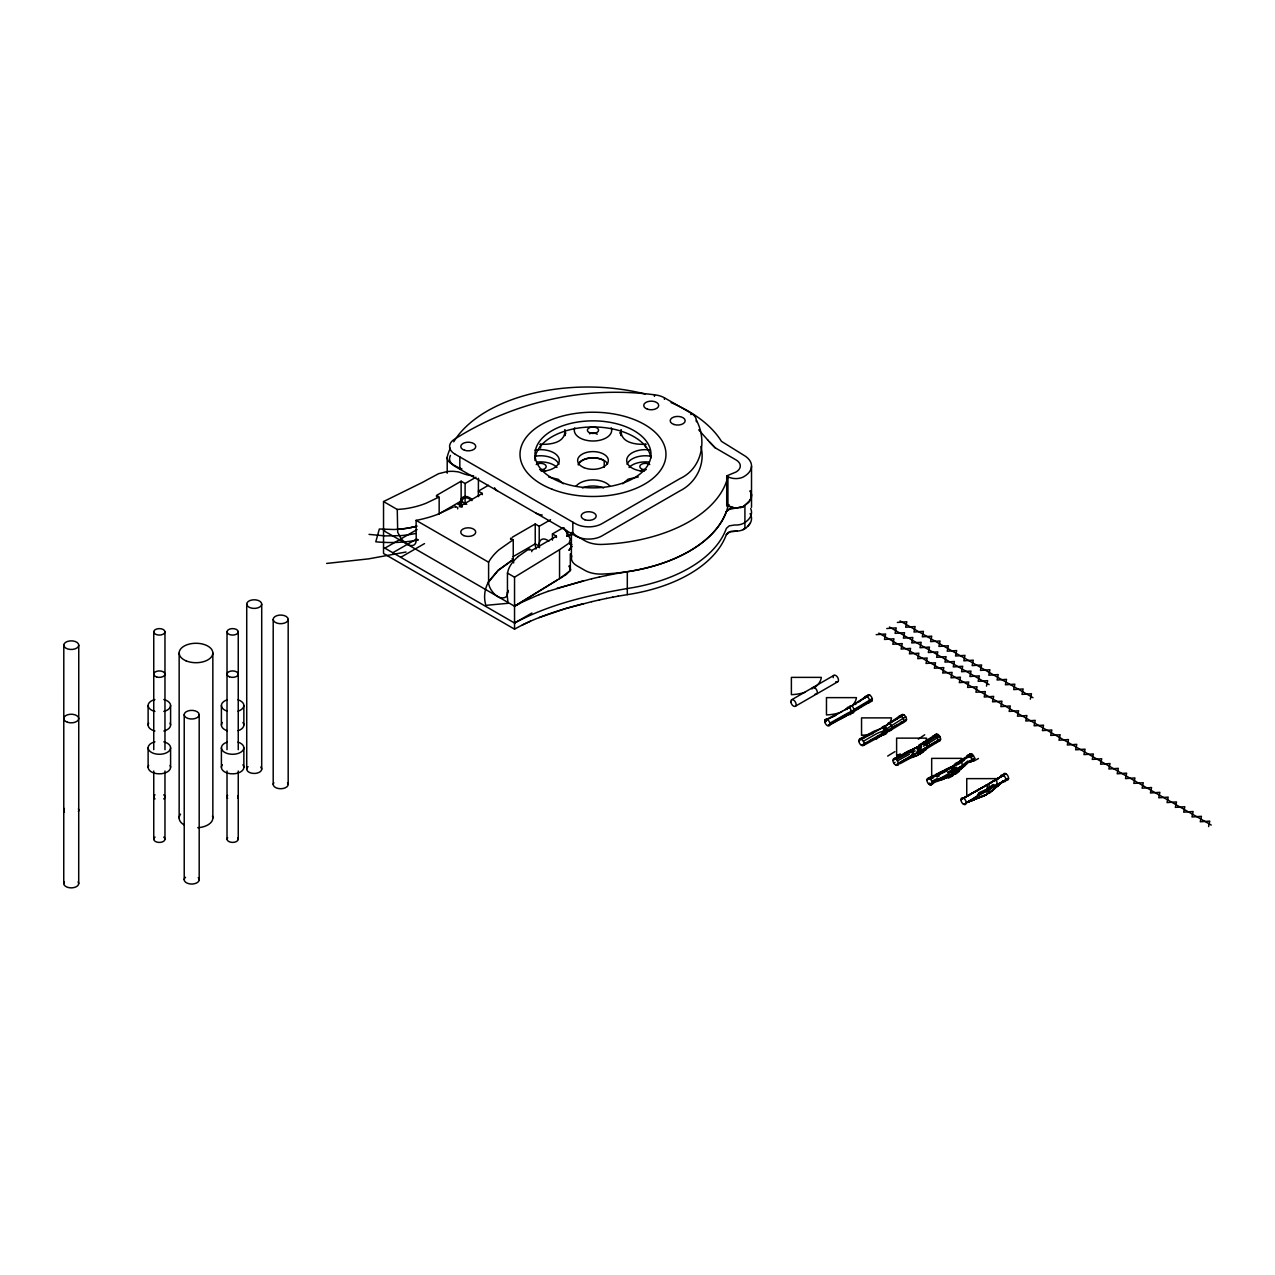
<?xml version="1.0" encoding="UTF-8"?>
<svg xmlns="http://www.w3.org/2000/svg" width="1275" height="1275" viewBox="0 0 1275 1275"><rect width="100%" height="100%" fill="white"/><g stroke="black" fill="none" stroke-linecap="round" stroke-linejoin="round"><path stroke-width="1.5" d="M583.647 603.633C559.868 609.785 536.074 617.084 514.542 629.149L383.536 553.509L383.536 501.553L397.258 509.474L397.704 532.265L401.195 538.911L406.916 544.09A14.822 8.558 60 0 0 410.582 545.493L411.921 545.557A11.029 6.375 60 0 0 416.224 540.297L416.112 520.359L419.204 519.754A89.393 51.622 0 0 0 437.516 514.399L453.247 507.131M488.484 582.006A11.029 6.375 60 0 0 492.676 591.998L494.015 593.608A14.822 8.558 60 0 0 497.712 596.493C500.645 598.836 508.231 598.692 507.45 592.955L507.45 573.097L508.422 569.574A63.623 36.736 0 0 1 518.351 556.474M883.4 734.639L883.734 726.941L900.134 715.673M917.665 755.135L918.335 746.56L923.785 742.353A2.072 1.195 60 0 1 924.056 742.162L936.057 734.273M564.937 429.787A28.066 16.208 0 0 0 564.921 430.201C565.574 442.983 550.051 444.704 540.6 444.258A28.066 16.208 0 0 0 539.867 444.258M921.554 744.026C917.538 743.739 921.713 764.426 919.562 748.298M917.267 747.883L919.068 745.668L918.59 747.788M869.502 701.075A3.745 2.167 60 0 0 872.339 699.752L870.825 700.533M921.506 745.763C920.215 749.748 915.323 745.508 919.578 746.895M953.843 766.753C957.684 785.99 947.229 762.992 959.167 762.099M564.921 430.201L564.921 435.556L565.415 433.309M918 754.975L924.997 749.477A96.087 75.671 34.7 0 1 934.623 742.56L938.735 740.122M564.952 435.476L565.558 432.878M571.471 544.696L570.961 545.764M569.303 566.212L570.515 570.084L566.371 574.419L514.542 606.231L383.536 530.591L384.763 530.049A28.369 16.384 0 0 1 383.536 530.591M507.45 592.955L508.103 590.357A60.658 35.015 0 0 0 507.179 594.979L508.024 603.298L485.839 605.354L485.456 603.792A87.497 50.522 0 0 1 489.409 580.237M986.499 686.125L987.631 680.659L978.18 681.328L979.327 675.862L969.877 676.531L971.008 671.064L961.573 671.718L962.705 666.267L953.254 666.921L954.385 661.47L944.95 662.123L946.082 656.673L936.631 657.326L937.778 651.876L928.327 652.529L929.459 647.078L920.008 647.732L921.156 642.281L911.705 642.935L912.836 637.484L903.385 638.137L904.533 632.687L895.082 633.34L896.213 627.89L886.778 628.543M1030.328 699.194L1031.459 693.743L1022.008 694.397L1023.156 688.946L1013.705 689.6L1014.836 684.149L1005.401 684.803L1006.533 679.352L997.082 680.005L998.213 674.555L988.778 675.208L989.91 669.758L980.459 670.411L981.607 664.96L972.156 665.614L973.287 660.163L963.836 660.817L964.984 655.366L955.533 656.019L956.664 650.569L947.213 651.222L948.361 645.772L938.91 646.425L940.042 640.958L930.607 641.628L931.738 636.161L922.287 636.831L923.435 631.364L913.984 632.033L915.115 626.567L905.664 627.236L906.812 621.77L897.361 622.439M1208.604 826.582L1209.736 821.116L1200.285 821.785L1201.433 816.319L1191.982 816.972L1193.113 811.522L1183.678 812.175L1184.81 806.724L1175.359 807.378L1176.506 801.927L1167.055 802.581L1168.187 797.13L1158.736 797.783L1159.883 792.333L1150.433 792.986L1151.564 787.536L1142.113 788.189L1143.261 782.738L1133.81 783.392L1134.941 777.941L1125.506 778.595L1126.638 773.144L1117.187 773.798L1118.318 768.347L1108.883 769L1110.015 763.55L1100.564 764.203L1101.712 758.752L1092.261 759.406L1093.392 753.955L1083.941 754.609L1085.089 749.158L1075.638 749.812L1076.769 744.345L1067.318 745.014L1068.466 739.548L1059.015 740.217L1060.147 734.751L1050.712 735.42L1051.843 729.953L1042.392 730.623L1043.54 725.156L1034.089 725.81L1035.22 720.359L1025.769 721.012L1026.917 715.562L1017.466 716.215L1018.597 710.765L1009.147 711.418L1010.294 705.967L1000.843 706.621L1001.975 701.17L992.524 701.824L993.671 696.373L984.22 697.027L985.352 691.576L975.917 692.229L977.048 686.779L967.597 687.432L968.745 681.982L959.294 682.635L960.426 677.184L950.975 677.838L952.122 672.387L942.671 673.041L943.803 667.59L934.352 668.243L935.499 662.793L926.048 663.446L927.18 657.996L917.729 658.649L918.877 653.183L909.426 653.852L910.557 648.385L901.122 649.055L902.254 643.588L892.803 644.258L893.95 638.791L884.499 639.46L885.631 633.994L876.18 634.663M570.308 553.812L570.355 570.531L559.55 578.722L559.55 549.684L569.112 543.134L570.308 539.293A63.367 36.593 0 0 0 569.463 537.476L564.729 529.125A17.834 10.296 0 0 1 564.124 527.866M750.385 500.023L751.485 494.828L750.114 490.7A26.201 15.125 0 0 1 750.385 500.023L743.612 506.478L735.532 508.231L743.118 506.733L748.76 502.366L751.198 497.999L750.64 491.704M618.024 573.272L627.3 571.726A136.297 78.683 0 0 0 726.367 511.61L730.495 508.598L735.755 508.231L726.718 505.506L726.718 475.862L735.914 472.069A14.965 8.638 0 0 0 735.914 459.845L714.94 447.668L707.944 440.178M618.024 596.19L627.3 594.644A136.297 78.683 0 0 0 726.367 534.528L730.495 531.516L737.046 531.117A11.284 6.518 0 0 0 743.118 529.651L745.763 527.993A26.201 15.125 0 0 0 748.09 526.017L750.385 522.941A26.201 15.125 0 0 0 750.114 513.618M937.922 734.48L935.436 735.914A96.071 20.671 -21 0 0 924.997 742.321L925.124 742.385A1.944 1.132 60 0 1 925.825 743.07L925.937 743.245A2.072 1.195 60 0 1 926.224 743.771L926.463 744.472A7.411 4.287 60 0 1 926.463 749.031L926.24 749.429A2.152 1.243 60 0 1 925.857 749.668L923.355 751.533M923.53 742.767L923.594 742.656A7.411 4.287 60 0 0 923.212 743.962M726.352 511.594L728.089 509.665A8.08 4.67 0 0 1 729.826 508.821L735.022 508.215M726.352 534.528L728.089 532.599A8.08 4.67 0 0 1 729.826 531.739L737.046 531.117M510.606 539.452L510.606 538.209L513.251 539.739L513.251 559.597L498.158 570.355L488.596 582.069L488.596 562.211L489.648 560.426A89.393 51.622 0 0 1 498.923 549.844L513.124 539.819M750.385 522.941L748.09 526.017M622.71 483.783L628.161 479.145L638.297 476.946M489.648 580.284L498.158 570.355L511.418 560.681M993.082 784.476L987.599 788.715M961.111 761.605L964.378 758.641M948.202 772.22L956.362 767.215M997.146 779.678L1000.62 776.794A24.926 12.511 -5.8 0 1 1001.544 776.204L1003.074 775.152A30.329 2.231 -27 0 1 1003.537 774.881M965 765.637L961.477 768.442A2.136 1.243 60.1 0 1 961.254 768.65L953.254 774.77L953.668 766.849M1003.855 781.145L1003.234 781.352A37.644 25.197 9.6 0 0 1001.704 782.404L990.707 791.823A33.469 22.392 9.6 0 1 988.683 793.353L988.348 793.385M989.209 792.986L997.672 785.83A60.626 39.27 7 0 1 1003.282 781.368M995.918 787.408L997.608 785.83A57.758 38.282 8.5 0 1 1003.393 781.463A57.917 38.409 8.5 0 0 997.831 785.942M997.13 786.197L988.173 793.48M959.039 769.048L952.776 773.813M960.617 767.566L961.557 766.705M925.172 742.735L926.288 741.763M992.556 790.516L995.106 788.205L992.141 790.883M956.648 770.594L952.776 773.335M518.272 556.442L528.392 549.35M963.039 765.414L964.059 764.554M889.631 730.081L887.687 731.722A37.246 29.325 34.7 0 1 879.24 736.583M992.619 790.404L988.635 793.385M961.222 760.075L953.27 766.339L965.143 757.477M926.463 749.031L925.793 749.557A1.912 1.1 60 0 1 924.55 749.094M958.72 770.658L961.509 768.411A6.965 4.016 60 0 0 962.258 765.685A6.965 4.016 60 0 0 961.493 762.099L964.474 760.043M925.044 741.572L927.913 739.436M959.358 763.024C956.027 766.514 954.385 764.984 951.357 766.96M960.123 762.434L966.864 757.796M966.864 763.948L954.082 774.292M855.174 704.533L856.083 703.88M922.494 743.357L924.184 742.13A1.912 1.1 60 0 1 924.773 742.209L923.084 743.612A58.634 12.623 -21 0 1 921.793 744.472L920.757 745.142A22.886 4.925 -21 0 1 919.657 745.795L919.084 746.13M858.808 701.887L859.717 701.234M961.509 762.099L958.72 764.107M745.763 527.993L743.118 529.651M928.248 747.708L937.125 742.305M959.932 761.573L960.697 761.032A77.552 16.687 -21 0 1 969.112 755.613L971.343 754.37M860.625 700.597L861.549 699.959M990.261 792.333L988.667 793.321L989.225 783.472M854.138 704.262L867.159 695.783M857.453 709.059L858.41 708.406M861.278 706.446L862.235 705.792M965.446 757.86L967.04 756.84M928.694 739.978L929.969 739.149M852.337 705.473L853.246 704.868M514.542 629.149L514.542 577.192L559.55 549.684M884.563 726.463L885.966 725.618A33.564 7.236 -21 0 0 886.842 725.077L902.333 715.673M862.49 699.337L863.43 698.732M853.166 711.944L854.585 710.972M883.145 727.276L884.228 726.654M889.631 723.26L893.058 721.124M926.335 742.751L938.257 735.404M925.825 743.07L923.674 744.425M893.966 728.28L905.059 721.475M893.297 728.694L888.787 731.499M994.962 780.125L1001.003 776.379M994.564 780.38L975.71 791.52M848.369 707.896L869.343 695.273M865.103 703.912L866.076 703.306M921.108 753.158L920.056 753.78M969.207 762.354L972.458 760.442M897.457 724.646L896.707 725.108A99.864 78.652 34.7 0 0 890.285 729.523M969.622 762.434L971.534 761.303M885.057 733.683L886.157 733.045M914.366 751.389L915.195 750.895M988.189 788.38L997.225 784.252A98.414 56.817 -60 0 0 1002.628 781.639L1003.313 781.208M913.952 751.644L911.928 752.856M928.248 743.421L939.771 736.424M895.576 719.61L897.058 718.733M967.597 755.613L970.849 753.716M893.775 720.678L895.225 719.817M903.624 760.33L910.557 756.298A69.185 39.939 -60 0 1 912.31 755.406L915.753 753.732A54.889 31.7 -60 0 0 918.064 752.537L920.709 750.991A54.889 31.7 -60 0 0 923.036 749.525L930.272 744.871M967.438 756.043L970.753 754.099M998.166 778.531L996.46 779.551M998.596 778.276L1001.497 776.077M902.939 760.745L900.214 762.354M1000.907 776.889L1003.457 775.375A30.887 1.897 -27.5 0 1 1003.935 775.104L1004.429 774.817M864.562 698.047L865.693 697.377M969.622 756.776L972.363 755.183M997.974 778.308L993.815 780.778L1005.768 774.053M962.242 798.915L960.92 799.712M992.97 781.272L991.233 782.356M997.544 778.563L988.46 784.125L992.54 781.527M895.974 719.371L897.457 718.494M884.818 729.985L883.989 730.447M917.825 755.071L910.509 757.956M953.445 765.765L952.537 766.275A58.475 23.938 -12 0 0 956.409 763.661M969.207 756.378L971.948 754.784M954.577 766.801L952.584 767.948L953.078 767.183M930.256 783.44L928.917 784.205M996.731 779.073L999.791 777.272M964.856 803.664L963.454 804.222M1003.17 781.368L1004.015 781.049M870.347 700.82L853.326 711.02M881.232 728.392L882.985 727.372L880.005 729.013M917.665 749.397L919.052 748.6M929.666 783.137L928.503 783.822M969.701 761.43L971.183 760.569M951.612 774.021L945.397 776.714M935.993 781.782L952.664 775.104M953.812 774.451L952.09 775.439M999.759 777.272L1001.178 776.427M825.196 720.758L826.025 720.279M825.977 721.347L824.989 721.921M884.898 726.272L885.057 726.176A2.247 1.291 60 0 1 886.635 728.918L886.635 732.758A2.247 1.291 60 0 1 885.806 733.89A2.247 1.291 60 0 1 884.181 732.886M934.432 735.675L936.567 734.432M918.223 754.832L919.323 754.194M951.692 767.247L939.946 772.363M952.999 774.435L942.783 778.882M952.058 775.455L953.397 774.69L952.09 774.961M962.418 798.819L962.577 798.724A24.926 12.511 -5.8 0 1 963.549 798.166L965.908 796.859M987.631 788.731L978.068 795.249A97.585 56.339 -60 0 1 972.156 799.234L968.044 801.704M986.675 794.341L973.718 799.648A60.626 39.286 7 0 0 966.243 802.756L966.099 802.692M986.866 794.405L987.36 784.539M845.755 709.41L846.935 708.725A2.996 1.721 60 0 1 849.038 707.498L850.218 706.828M845.915 709.314L847.54 708.374M851.525 706.063L850.552 706.637M824.782 721.905A3.745 2.167 60 0 1 828.033 720.024A3.745 2.167 60 0 1 829.212 725.826A3.745 2.167 60 0 1 824.782 721.905L826.136 721.252M828.686 724.869L828.352 725.061M848.704 714.51L848.034 714.893M845.644 716.231L852.337 712.406M853.644 711.657L872.212 700.501M897.807 718.287L898.955 717.634M858.856 740.775L882.077 727.882A2.247 1.291 60 0 1 883.575 726.862A2.247 1.291 60 0 1 885.296 729.332L885.312 733.523A2.247 1.291 60 0 1 883.001 733.826M904.565 717.474L905.728 716.789M900.453 722.877L901.521 722.256M917.936 746.799L916.613 747.564L917.41 746.608M896.07 764.745L896.899 764.251M900.07 763.693L909.489 758.545M926.861 780.045L928.853 778.882M967.199 756.744L968.363 756.075M931.196 778.945L933.81 777.447M930.017 778.228L932.168 776.985A77.552 16.687 -21 0 1 942.783 771.375L952.441 766.323M952.664 767.423L935.993 775.614M951.612 774.499L938.878 779.503M989.209 783.488L990.261 782.914M987.264 794.006L986.372 794.692L987.137 794.118M557.43 579.95L514.542 606.231L522.288 602.071M824.813 720.232L839.285 712.852M827.682 719.339L844.767 709.968M849.979 711.848L852.178 710.589M853.485 709.824L871.877 698.891M831.332 723.339L829.34 724.487M849.979 712.932L852.497 711.482M830.216 724.742L846.393 715.833M900.628 715.387L901.967 714.622M883.224 727.228L883.479 727.085A2.247 1.291 60 0 1 885.057 726.176M904.23 717.65L888.787 727.419A37.15 30.17 49.8 0 1 886.715 729.029L885.647 729.491M864.052 745.158L876.929 738.177M883.639 734.496L884.563 733.97M893.711 758.721L906.286 752.409M895.225 758.306L897.377 757.063M894.428 759.581L893.265 760.251M933.922 736.775L932.615 737.524A3.745 2.167 60 0 1 935.26 735.994L935.436 735.914A3.745 2.167 60 0 1 937.922 740.584A3.745 2.167 60 0 1 935.26 742.114L936.073 741.636M917.602 746.991L918.414 746.512L913.139 748.887M916.534 747.612L917.108 747.278A22.886 4.925 -21 0 1 915.785 748.011L914.51 748.68A58.634 12.623 -21 0 1 912.741 749.588L910.509 750.72A94.414 20.304 -21 0 0 898.301 757.382L895.735 758.816M896.915 759.278L908.9 752.744M895.034 762.322L893.711 763.087M939.388 739.739L940.217 739.261M928.503 778.164L931.786 776.284M929.427 777.957L932.838 776.013M929.858 778.324L931.451 777.559M930.607 778.643L933.38 777.049M930.113 784.89L933.38 783.025M930.527 784.986L933.81 783.105M952.505 775.2L953.19 765.908M963.884 797.783L964.697 797.305M1003.712 774.786L1002.23 775.837M964.107 798.102L965.589 797.242M1000.62 777.001A3.745 2.167 60 0 1 1003.329 775.296L1003.457 775.184M986.069 785.512L966.02 796.54A30.329 2.231 -27 0 0 965.51 796.827L965.35 796.923M987.424 788.811L986.515 789.337M1007.378 778.993L1008.557 778.308L965.908 802.963M437.293 494.971L461.136 481.201L465.104 483.496L475.957 477.233M438.058 514.399L461.136 501.075L466.746 504.31M488.468 485.281L478.332 491.146L482.301 493.425L482.301 494.668M461.789 501.457L457.55 503.896L462.188 506.573M384.907 548.138L417.116 529.539M459.223 506.749L482.301 493.425M392.843 552.712L416.829 538.879M400.78 557.303L424.527 543.596M512.168 537.317L535.229 523.993L539.213 526.288L550.529 519.738M513.124 556.617L535.229 543.851L539.213 546.146A9.355 5.403 60 0 0 539.341 547.708M552.442 540.138L552.442 533.922L563.263 527.675M532.567 549.987L556.41 536.217L556.41 537.46M383.536 547.389L514.542 623.029L531.866 613.036M791.6 699.8L833.946 675.352M795.345 706.27L837.691 681.822M847.222 708.565L846.935 709.569M829.866 723.148L848.831 712.518M872.339 699.672L829.993 724.12L830.981 723.562M852.513 712.311L850.983 713.187M859.621 739.07L860.944 738.305M861.438 738.018L873.439 731.483A49.55 42.298 61.1 0 1 875.399 730.671L880.483 728.79M899.688 717.203L900.851 716.518M902.174 715.769L903.847 714.797M864.147 737.715L865.645 736.854M863.382 741.237L876.929 733.492A54.666 45.422 74.9 0 1 878.81 732.695L881.583 731.579M861.502 745.365L906.493 719.387A3.745 2.167 60 0 0 904.007 714.908A3.745 2.167 60 0 0 901.218 715.944M916.358 747.708L909.059 751.198M918.908 747.278L916.374 748.728M897.425 760.872L909.489 754.258M919.227 748.505L921.108 747.421M898.381 763.406L899.385 762.832M898.222 763.502L940.567 739.054A3.745 2.167 60 0 0 937.81 734.416A3.745 2.167 60 0 0 935.276 736.281M898.747 764.458L897.425 765.223A3.745 2.167 60 0 1 893.01 761.271A3.745 2.167 60 0 1 896.277 759.438A3.745 2.167 60 0 1 897.425 765.223M938.113 741.731L939.771 740.775M971.693 754.163L971.853 754.067A3.745 2.167 60 0 1 974.498 758.45A3.745 2.167 60 0 1 972.188 760.346M930.224 779.041A3.745 2.167 60 0 1 931.372 784.826A3.745 2.167 60 0 1 926.957 780.858A3.745 2.167 60 0 1 930.224 779.041L930.272 778.834M951.724 766.737L952.505 774.722M952.425 768.044L953.509 767.423M934.32 781.862L940.807 778.117M952.425 771.407L953.413 770.833M954.162 770.403L965.255 763.996M973.16 759.422L974.004 758.944M932.168 783.105L974.514 758.657M965.526 797.018L968.57 795.297M966.418 796.779L986.037 785.304L984.906 785.974M986.292 785.161L987.934 784.396M1006.724 779.376L1005.449 779.965M849.166 713.41L831.985 722.957L833.005 722.511M906.318 719.482L906.493 719.387A3.745 2.167 60 0 1 904.023 721.012M894.907 759.294L896.277 758.529M972.698 760.633L972.108 760.649M967.374 795.982L970.418 794.245M1005.194 773.925L1004.19 774.499L1006.102 773.845M967.39 802.087L966.323 802.82A57.917 38.266 8.7 0 1 973.861 799.935A57.758 38.138 8.7 0 0 967.55 802.326M866.697 696.803L867.048 696.835A3.745 2.167 60 0 1 869.662 695.066L869.885 695.194M848.114 708.039L849.038 707.498A2.996 1.721 60 0 1 851.158 711.163L851.158 713.092A2.996 1.721 60 0 1 848.465 713.888M866.41 736.424L867.94 735.548M969.829 794.612L983.742 786.675M1006.23 779.663L1005.337 780.3M864.896 743.405L866.41 742.544M930.973 744.472L934.448 742.528M971.024 793.863L976.172 790.93M980.061 788.779L972.299 793.13M993.528 781.24L996.046 779.79A6.343 3.682 60 0 1 997.13 784.189M986.276 789.48L978.642 792.811M992.651 781.75L990.771 782.802M846.393 709.028L844.401 710.159M1005.911 779.838L1003.712 781.065M438.393 497.377L426.105 503.227A63.623 36.736 0 0 1 403.378 508.964L397.258 509.474M827.013 719.722L828.352 718.988M926.463 744.472L923.355 746.178M969.797 801.082L986.388 794.548L981.925 796.684M986.117 794.835L986.212 794.787A33.469 22.392 9.6 0 1 983.726 796.03L974.275 799.441M881.583 735.659L878.794 737.189M950.959 767.183L935.499 774.578M896.978 758.131L898.445 757.334M873.471 732.456L874.283 732.009M913.697 750.194L911.274 751.485M514.542 623.029C549.398 604.238 588.54 595.218 627.3 588.524A136.297 78.683 0 0 0 726.367 528.408L729.204 525.874L734.575 524.997A11.284 6.518 0 0 0 744.919 522.463A26.201 15.125 0 0 0 750.64 508.502M845.405 716.391L842.361 717.968M875.096 731.579L876.754 730.702M904.389 753.222L907.88 751.421M842.313 711.322L840.305 712.342M866.904 736.265L867.717 735.85M963.565 798.182L965.749 797.146A30.887 1.897 -27.5 0 1 966.402 796.779M829.372 718.447L830.423 717.937M939.755 774.308L947.277 770.706M834.025 721.985L836.113 720.981M841.325 718.478L839.237 719.482M909.649 750.561L911.768 749.541M837.149 720.471L838.201 719.977M383.536 501.553L422.774 482.237A201.673 116.439 0 0 0 426.806 480.006L438.584 473.694L447.254 471.543A24.926 14.392 0 0 1 453.98 471.368L457.693 471.798A11.491 6.63 0 0 1 459.494 472.244L462.65 473.408A25.277 14.599 0 0 0 473.662 475.83M522.224 602.103L539.197 594.612M522.224 625.021L530.432 621.18M831.475 717.427L833.627 716.423M869.359 735.053L870.203 734.671M834.727 715.928L835.81 715.434M969.175 801.337L967.964 801.879A37.644 25.197 9.6 0 0 967.374 802.166M939.101 780.587L947.277 777.256M932.137 777.256L933.539 776.682M902.302 755.485L903.114 755.151M734.719 508.199L726.718 505.506L729.029 504.565M571.025 534.655L567.088 536.153L571.025 534.655C572.523 537.397 570.706 533.348 571.025 535.707M871.941 733.922L872.817 733.555M936.185 780.539L938.209 779.758M911.928 757.493L915.195 756.25A43.748 35.286 72 0 0 917.729 755.278M981.32 796.939L977.399 798.214M539.038 594.676L548.107 591.297M539.038 617.594L565.925 608.462L591.855 601.641M879.288 736.583L877.12 737.38A96.725 76.197 34.7 0 0 870.283 740.456M939.277 778.754L940.631 778.276M973.606 799.648L974.817 799.09M974.227 799.409L975.471 798.867M547.915 591.377L583.647 580.715M974.929 799.218L976.825 798.548M941.301 778.053L944.249 777.097M976.204 798.772L977.495 798.357M556.92 588.333L591.855 578.707M417.148 526.065L415.299 526.559A63.081 36.417 0 0 1 413.419 527.005A61.806 35.684 0 0 1 411.522 527.436A60.26 34.792 0 0 1 403.362 528.774L397.258 529.332M406.056 552.011L368.666 558.864L326.639 563.438M591.632 578.77L599.537 576.969M591.632 601.688L599.537 599.887M411.522 527.436L415.299 526.559A64.467 37.214 0 0 0 416.224 526.32M599.346 577.017L606.549 575.487M599.346 599.935L606.549 598.405M418.057 539.851L416.112 540.217M606.39 575.519L612.781 574.244M606.39 598.437L612.781 597.162M612.669 574.276L618.104 573.256M612.669 597.194L618.104 596.174M646.122 444.258A28.066 16.208 0 0 0 645.389 444.258C635.938 444.72 620.399 442.967 621.068 430.201A28.066 16.208 0 0 0 621.053 429.787M455.334 454.33L575.471 523.69A18.711 10.806 0 0 0 601.928 523.69L679.989 478.603C702.015 468.451 707.322 440.385 696.373 420.192A18.711 10.806 0 0 0 690.923 413.084L664.45 397.816A18.711 10.806 0 0 0 654.457 394.804C585.018 385.656 514.223 401.593 455.047 438.887A18.711 10.806 0 0 0 455.047 454.155M548.744 477.057L558.179 479.304L563.279 483.783M369.033 534.384L385.257 535.914L400.748 535.627A71.288 41.167 0 0 0 415.507 533.492M919.753 754.051L918.765 752.935M900.007 620.909L1032.973 697.664M889.424 627.013L989.145 684.595M878.826 633.133L1211.25 825.052M455.334 466.554L575.471 535.914A18.711 10.806 0 0 0 601.928 535.914L679.989 490.827C696.07 482.842 705.712 464.068 700.883 446.441M552.442 533.922L556.41 536.217M511.928 558.832L513.251 559.597A11.236 6.487 60 0 0 513.713 562.96M416.112 520.359L488.596 562.211M507.45 573.097L514.542 577.192M715.61 448.131L709.378 441.931M698.716 429.85L707.96 440.21M569.638 542.64L571.487 546.417L569.112 550.21L571.487 546.417L570.005 542.991M961.398 761.844L960.266 760.92A2.136 1.243 59.7 0 0 959.932 761.143A6.965 4.032 60 0 0 959.183 763.008M569.144 565.909L570.594 569.686M620.24 432.432L621.021 435.476L620.415 432.878M966.753 795.919L966.753 778.627L996.683 778.627A32.162 18.567 0 0 1 996.397 780.173M861.549 735.165L861.549 717.889L891.48 717.889A32.162 18.567 0 0 1 888.818 724.12M849.58 708.278L849.58 707.195A2.996 1.721 60 0 1 851.684 705.967A2.996 1.721 60 0 1 853.804 709.633L853.804 711.562A2.996 1.721 60 0 1 851.11 712.358M751.517 466.236L751.517 507.338M744.919 505.649L744.919 528.567M571.79 555.9A18.711 10.806 0 0 0 576.874 565.749L584.747 570.292A22.456 12.973 0 0 0 602.135 574.069A136.202 78.636 0 0 0 727.929 506.318L727.929 476.675A136.202 78.636 0 0 1 602.135 544.425A22.456 12.973 0 0 1 584.747 540.648L576.874 536.106A18.711 10.806 0 0 1 572.937 532.759M696.373 420.192L696.373 421.722M690.923 413.084L690.923 414.614M664.45 397.816L664.45 399.346M654.457 394.804L654.457 396.334M645.389 444.258L645.389 446.919M627.3 571.726L627.3 594.644M621.068 430.201L621.068 435.556M604.222 467.287L604.222 460.849A14.965 8.638 0 0 0 589.002 458.235A14.965 8.638 0 0 0 578.276 464.993M572.826 522.16L572.826 534.384M571.391 532.424L571.391 558.115M540.6 444.258L540.6 448.067M539.213 526.288L539.213 546.146M535.229 523.993L535.229 543.851A14.965 8.638 60 0 0 536.042 548.999M531.787 551.677L531.787 550.433L529.141 548.903L529.141 550.147M478.46 478.268L478.332 496.102M465.104 483.496L465.104 503.37A9.355 5.403 60 0 0 465.152 504.326M461.136 481.201L461.136 501.075A14.965 8.638 60 0 0 462.14 506.876M459.829 456.912L459.829 469.136M457.677 508.884L457.677 507.657L455.032 506.127L455.032 507.37M447.206 457.374L447.206 473.184M439.158 514.335L439.158 496.947L436.512 495.417L436.512 496.66M288.182 619.379A7.491 4.319 0 0 1 276.946 623.124A7.491 4.319 0 0 1 276.946 615.634A7.491 4.319 0 0 1 288.182 619.379L288.182 784.396M273.201 619.379L273.201 784.396M261.71 604.095A7.491 4.319 0 0 1 250.474 607.84A7.491 4.319 0 0 1 250.474 600.35A7.491 4.319 0 0 1 261.71 604.095L261.71 769.128M246.728 604.095L246.728 769.128M238.074 699.816A11.236 6.487 0 0 1 243.86 705.489L243.86 725.045M243.86 747.788L243.86 767.359M238.25 631.842A5.61 3.235 0 0 1 229.819 634.647A5.61 3.235 0 0 1 229.819 629.037A5.61 3.235 0 0 1 238.25 631.842L238.25 749.7M238.25 771.024L238.25 839.173M227.014 631.842L227.014 749.7M227.014 771.024L227.014 839.173M227.189 699.816A11.236 6.487 0 0 0 221.404 705.489L221.404 725.045M221.404 747.788L221.404 767.359M212.845 652.991L212.845 818.024M199.187 714.685A7.491 4.319 0 0 1 187.951 718.431A7.491 4.319 0 0 1 187.951 710.94A7.491 4.319 0 0 1 199.187 714.685L199.187 879.718M184.222 714.685L184.222 879.718M179.153 652.991L179.153 818.024M163.822 699.545A11.236 6.487 0 0 1 170.595 705.489L170.595 725.045M170.595 747.788L170.595 767.359M164.969 631.842A5.61 3.235 0 0 1 156.554 634.647A5.61 3.235 0 0 1 156.554 629.037A5.61 3.235 0 0 1 164.969 631.842L164.969 749.7M164.969 771.024L164.969 839.173M153.749 631.842L153.749 749.7M153.749 771.024L153.749 839.173M154.897 699.545A11.236 6.487 0 0 0 148.123 705.489L148.123 725.045M148.123 747.788L148.123 767.359M78.763 645.166A7.491 4.319 0 0 1 67.543 648.911A7.491 4.319 0 0 1 67.543 641.421A7.491 4.319 0 0 1 78.763 645.166L78.715 883.559M63.798 645.166L63.75 883.559M743.118 506.733A11.284 6.518 0 0 1 740.249 507.737M727.929 506.334A11.284 6.518 0 0 1 726.718 505.506M726.718 475.862A11.284 6.518 0 0 0 744.919 476.005A26.201 15.125 0 0 0 743.851 455.271L721.459 441.357A142.035 81.998 0 0 0 671.096 402.645M450.314 448.194A142.035 81.998 0 0 0 447.382 456.322A14.965 8.638 0 0 0 451.589 463.781L456.338 466.523A26.201 15.125 0 0 0 461.948 468.913M453.725 441.787A142.035 81.998 0 0 1 645.421 394.087M565.606 530.496A11.236 6.487 0 0 1 567.056 536.137M565.606 529.89A11.236 6.487 0 0 1 566.658 536.137M571.726 544.425A8.351 5.148 49.8 0 1 570.228 544.266M569.909 542.768A9.802 3.156 38.9 0 1 570.674 544.266M571.168 545.78A10.455 3.49 -4.9 0 1 571.837 546.863M411.522 527.436A60.658 35.015 0 0 1 393.752 529.492L379.344 529.013L375.79 541.811L378.484 542.034A87.497 50.522 0 0 0 417.977 540.01M478.603 496.613A6.232 5.132 -22.3 0 1 478.507 495.64M534.974 460.466A58.012 33.501 0 0 1 590.915 426.982A58.012 33.501 0 0 1 650.856 458.076M455.047 466.379A18.711 10.806 0 0 1 450.442 455.462M539.532 547.389A11.236 6.487 60 0 1 548.84 541.222M497.553 490.923A11.236 6.487 0 0 1 494.541 487.767M542.242 515.02A11.236 6.487 0 0 1 536.137 513.203M578.276 464.068A15.348 8.861 0 0 1 592.827 457.709A15.348 8.861 0 0 1 607.617 463.877M565 435.142A28.066 16.208 0 0 1 565.59 432.799M620.399 432.799A28.066 16.208 0 0 1 620.989 435.142M643.843 471.097A5.61 3.235 0 0 1 644.369 471.017M645.899 469.806A5.61 3.235 0 0 1 640.225 465.311A5.61 3.235 0 0 1 649.756 464.53M536.233 464.53A5.61 3.235 0 0 1 545.764 465.311A5.61 3.235 0 0 1 540.09 469.806M589.448 433.803A5.61 3.235 0 0 1 597.242 434.201M460.912 507.131A13.101 7.57 60 0 1 462.825 497.202A13.101 7.57 60 0 1 472.212 499.657M461.725 506.526A11.603 6.694 60 0 1 463.797 498.35A11.603 6.694 60 0 1 471.909 500.645M582.388 487.927A18.711 10.806 0 0 1 603.601 487.927M535.022 456.259A18.711 10.806 0 0 1 558.912 464.355M627.077 464.355A18.711 10.806 0 0 1 650.951 456.259M541.094 470.985A5.61 3.235 0 0 1 542.13 471.097M536.759 462.108A18.711 10.806 0 0 1 556.952 467.447M540.09 469.455A5.61 3.235 0 0 1 545.572 471.192M629.037 467.447A18.711 10.806 0 0 1 649.23 462.108M640.401 471.192A5.61 3.235 0 0 1 645.899 469.455M643.524 471.208A18.711 10.806 0 0 1 626.918 458.729A18.711 10.806 0 0 1 649.517 449.916M611.251 427.826A18.711 10.806 0 0 1 592.987 441.007A18.711 10.806 0 0 1 574.738 427.826M535.022 450.139A18.711 10.806 0 0 1 558.928 458.299A18.711 10.806 0 0 1 542.465 471.208M575.886 486.333A18.711 10.806 0 0 1 592.987 479.91A18.711 10.806 0 0 1 610.103 486.333M242.935 764.777A11.236 6.487 0 0 1 232.64 773.829A11.236 6.487 0 0 1 222.328 764.777M238.074 742.13A11.236 6.487 0 0 1 241.278 751.931A11.236 6.487 0 0 1 223.986 751.931A11.236 6.487 0 0 1 227.189 742.13M242.935 722.479A11.236 6.487 0 0 1 238.074 730.718M227.189 730.718A11.236 6.487 0 0 1 222.328 722.479M243.86 705.489A11.236 6.487 0 0 1 238.074 711.163M227.189 711.163A11.236 6.487 0 0 1 221.404 705.489M170.053 765.383A11.236 6.487 0 0 1 159.359 773.829A11.236 6.487 0 0 1 148.665 765.383M163.822 741.843A11.236 6.487 0 0 1 168.236 751.772A11.236 6.487 0 0 1 150.482 751.772A11.236 6.487 0 0 1 154.897 741.843M170.053 723.084A11.236 6.487 0 0 1 163.822 731.005M154.897 731.005A11.236 6.487 0 0 1 148.665 723.084M170.595 705.489A11.236 6.487 0 0 1 163.822 711.434M154.897 711.434A11.236 6.487 0 0 1 148.123 705.489M260.769 767.024A7.491 4.319 0 0 1 258.809 772.538A7.491 4.319 0 0 1 249.087 772.268A7.491 4.319 0 0 1 248.051 766.673M287.56 782.691A7.491 4.319 0 0 1 280.691 788.731A7.491 4.319 0 0 1 273.822 782.691M198.247 877.614A7.491 4.319 0 0 1 196.286 883.129A7.491 4.319 0 0 1 186.564 882.858A7.491 4.319 0 0 1 185.528 877.264M78.11 881.854A7.491 4.319 0 0 1 71.241 887.878A7.491 4.319 0 0 1 64.372 881.854M78.413 808.876A7.491 4.319 0 0 1 78.413 811.506M64.403 811.904A7.491 4.319 0 0 1 64.403 808.477M212.479 816.032A16.846 9.722 0 0 1 197.737 827.698M184.078 824.893A16.846 9.722 0 0 1 180.54 814.151M237.851 795.68A5.61 3.235 0 0 1 237.851 798.054M227.651 798.357A5.61 3.235 0 0 1 227.651 795.377M237.851 837.978A5.61 3.235 0 0 1 232.353 842.408A5.61 3.235 0 0 1 227.651 837.691M163.726 837.133A5.61 3.235 0 0 1 163.184 841.548A5.61 3.235 0 0 1 155.534 841.548A5.61 3.235 0 0 1 155.008 837.133M163.726 794.819A5.61 3.235 0 0 1 163.726 798.915M155.008 798.915A5.61 3.235 0 0 1 155.008 794.819M1003.329 775.949A3.745 2.167 60 0 1 1005.593 773.574A3.745 2.167 60 0 1 1008.557 778.244A3.745 2.167 60 0 1 1005.72 779.726M898.253 763.566A94.414 74.364 34.7 0 1 910.477 757.892M909.394 758.131A56.961 43.956 -81 0 1 911.864 757.111M912.326 751.421A56.913 19.794 -42 0 1 909.983 752.808M911.768 754.657A43.717 4.064 -34.2 0 1 913.761 753.413M920.407 744.249A72.213 3.458 -29.2 0 1 918.797 745.126M921.315 748.011A52.801 10.232 -22.8 0 1 918.398 749.732M887.687 756.091A126.608 44.115 -14.8 0 1 894.891 751.692M907.72 751.405A44.8 10.359 -19.6 0 1 909.489 750.545M913.633 748.983A68.675 19.906 -18.1 0 1 912.247 749.668M896.739 755.565A40.513 2.47 -22 0 1 900.278 753.923M940.567 739.102A3.745 2.167 60 0 1 937.731 740.472M926.367 748.744A57.821 41.836 -84.6 0 1 928.168 747.437M923.514 751.804A43.748 35.604 72.2 0 1 921.219 753.382M928.646 742.544A57.773 17.308 -46 0 1 926.893 743.596M916.932 751.405A43.717 4.383 -33.6 0 1 918.877 750.274M929.045 743.054A52.801 9.547 -21.7 0 1 927.021 744.472M918.367 739.197A126.608 44.131 -14.8 0 1 924.726 734.783M923.068 743.309A68.675 19.46 -17.5 0 1 922.128 743.994M921.889 743.468A40.465 6.152 -29.4 0 1 923.355 742.241M967.582 802.357A60.499 38.425 5.9 0 1 974.514 799.712M963.087 803.951A3.745 2.167 60 0 1 961.366 798.278A3.745 2.167 60 0 1 965.765 800.827A3.745 2.167 60 0 1 964.043 804.525M1003.329 775.296A3.745 2.167 60 0 1 1005.895 780.188A3.745 2.167 60 0 1 1002.708 780.969M997.401 786.261A60.499 38.633 5.6 0 1 1003.409 781.463M994.883 780.89A6.343 3.666 60 0 1 995.743 779.615M997.193 784.237A6.869 3.968 60 0 1 996.189 787.249M995.6 786.914A6.869 3.953 60 0 1 995.169 785.878M869.662 695.066A3.745 2.167 60 0 1 872.339 699.752M864.402 698.142A3.745 2.167 60 0 1 866.857 696.517A3.745 2.167 60 0 1 869.662 700.74A3.745 2.167 60 0 1 867.606 702.971M878.937 735.723A37.262 3.188 -26.5 0 1 877.009 736.775M877.901 738.129A54.857 7.682 -32.8 0 1 875.973 739.149M884.101 730.607A37.15 30.17 49.8 0 1 881.694 731.786M898.604 717.235A3.745 2.167 60 0 1 901.632 716.63A3.745 2.167 60 0 1 903.816 721.268A3.745 2.167 60 0 1 901.011 722.319M889.408 729.922A2.757 1.594 60 0 0 891.352 729.938A3.331 1.928 60.1 0 0 891.544 729.475L891.576 729.38A7.793 4.478 60.2 0 0 891.751 727.882A7.395 4.271 60.1 0 0 891.496 725.921A3.331 1.912 60.1 0 0 891.337 725.379A2.757 1.594 60 0 0 887.926 723.403A3.331 1.928 59.9 0 0 887.735 723.865A7.793 4.51 59.8 0 0 887.543 724.774M883.097 733.396A37.262 3.188 -26.5 0 1 881.248 734.416M932.726 782.707A77.552 61.088 34.7 0 1 942.815 778.945M938.782 779.423A66.38 27.142 -11.6 0 1 946.018 776.379M935.643 776.316A62.682 17.133 -18.6 0 1 938.193 774.993M937.013 777.049A63.113 13.993 -20.9 0 1 939.468 775.742M942.289 779.726A94.541 31.907 -15.4 0 1 947.739 777.128M949.763 767.518A58.475 23.54 -11.4 0 1 945.126 769.733M932.041 781.336A91.226 67.83 21.9 0 1 937.316 778.547M952.871 775.774A58.475 41.613 14.9 0 1 948.106 778.18M933.029 782.579A63.113 49.566 34.1 0 1 935.627 781.256M960.76 768.586A77.552 61.088 34.7 0 1 969.143 761.637M969.223 755.469A3.745 2.167 60 0 1 971.837 754.051M966.673 758.051A3.745 2.167 60 0 1 968.649 755.342A3.745 2.167 60 0 1 971.837 759.725A3.745 2.167 60 0 1 969.398 761.812M968.57 761.733A66.38 27.062 -11.5 0 1 974.929 758.163M968.155 757.446A62.682 16.942 -18.3 0 1 970.418 756.123M970.737 757.477A63.113 13.882 -20.7 0 1 973.016 756.187M973.462 761.303A94.541 31.843 -15.3 0 1 978.451 758.545M963.486 764.474A91.226 67.894 21.9 0 1 967.932 760.952M959.453 771.152A58.475 41.198 15.4 0 1 955.501 774.148M966.577 763.661A63.113 49.661 34 0 1 968.888 761.988M812.016 689.01A3.745 2.167 60 0 1 814.645 687.751A3.745 2.167 60 0 1 817.291 692.054A3.745 2.167 60 0 1 815.123 694.094M833.228 677.647A3.745 2.167 60 0 1 835.508 675.367A3.745 2.167 60 0 1 838.472 679.926A3.745 2.167 60 0 1 835.826 681.647M814.008 687.974A32.162 18.567 0 0 0 821.323 677.376L791.377 677.376L791.377 694.668A32.162 18.567 0 0 0 804.812 692.389M852.465 705.394A32.162 18.567 0 0 0 856.418 697.632L826.471 697.632L826.471 714.924A32.162 18.567 0 0 0 839.906 712.645M869.709 734.368A32.162 18.695 0.3 0 1 861.549 735.277M924.949 742.815A32.162 18.567 0 0 0 926.558 738.129L896.612 738.129L896.612 755.422A32.162 18.567 0 0 0 901.999 754.943M960.808 761.478A32.162 18.567 0 0 0 961.621 758.37L931.674 758.37L931.674 775.662A32.162 18.567 0 0 0 937.061 775.184M956.107 767.598A32.162 18.567 0 0 1 947.644 772.491M994.038 784.858A32.162 18.567 0 0 1 977.543 794.389M463.845 535.612A7.491 4.319 0 0 0 475.687 532.567A7.491 4.319 0 0 0 465.184 528.169A7.491 4.319 0 0 0 463.845 535.612M552.091 489.249A72.994 42.139 0 0 0 665.789 457.358A72.994 42.139 0 0 0 561.096 416.447A72.994 42.139 0 0 0 552.091 489.249M590.182 433.006A5.61 3.235 0 0 0 598.613 430.201A5.61 3.235 0 0 0 590.182 427.396A5.61 3.235 0 0 0 590.182 433.006M558.944 481.472A58.012 33.501 0 0 0 650.696 457.805A58.012 33.501 0 0 0 569.335 423.762A58.012 33.501 0 0 0 558.944 481.472M464.53 450.266A7.491 4.319 0 0 0 475.766 446.521A7.491 4.319 0 0 0 464.53 442.776A7.491 4.319 0 0 0 464.53 450.266M584.954 519.786A7.491 4.319 0 0 0 596.19 516.04A7.491 4.319 0 0 0 584.954 512.295A7.491 4.319 0 0 0 584.954 519.786M647.477 409.195A7.491 4.319 0 0 0 658.713 405.45A7.491 4.319 0 0 0 647.477 401.705A7.491 4.319 0 0 0 647.477 409.195M673.949 424.479A7.491 4.319 0 0 0 685.169 420.734A7.491 4.319 0 0 0 673.949 416.989A7.491 4.319 0 0 0 673.949 424.479M583.982 467.638A15.348 8.861 0 0 0 608.255 461.375A15.348 8.861 0 0 0 586.739 452.37A15.348 8.861 0 0 0 583.982 467.638M67.495 722.272A7.491 4.319 0 0 0 78.715 718.526A7.491 4.319 0 0 0 67.495 714.797A7.491 4.319 0 0 0 67.495 722.272M186.118 660.864A16.846 9.722 0 0 0 212.75 653.995A16.846 9.722 0 0 0 189.13 644.114A16.846 9.722 0 0 0 186.118 660.864M229.404 676.786A5.61 3.235 0 0 0 238.218 674.427A5.61 3.235 0 0 0 230.281 671.208A5.61 3.235 0 0 0 229.404 676.786M156.554 676.945A5.61 3.235 0 0 0 164.969 674.14A5.61 3.235 0 0 0 156.554 671.335A5.61 3.235 0 0 0 156.554 676.945M858.904 741.46A3.745 2.167 60 0 0 863.271 745.588A3.745 2.167 60 0 0 862.298 739.851A3.745 2.167 60 0 0 858.904 741.46M790.867 702.015A3.745 2.167 60 0 0 795.138 706.366A3.745 2.167 60 0 0 794.421 700.724A3.745 2.167 60 0 0 790.867 702.015"/></g></svg>
